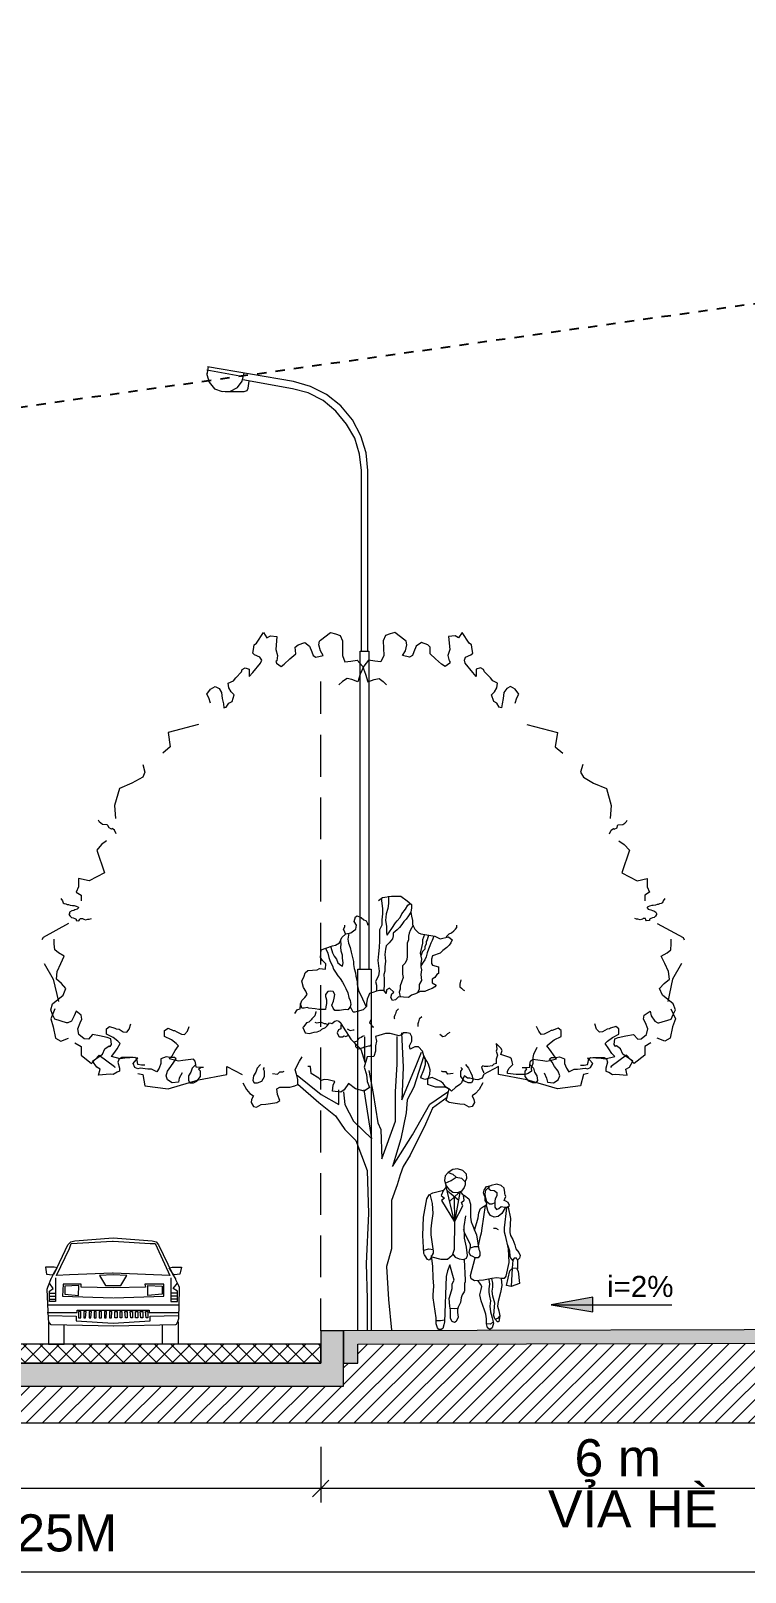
# Model space of a CAD drawing. Header units: millimetres. Extents: x 583747 to 596416, y 2304962 to 2309584.
# Drawn here: x 595642.35 to 595650.04, y 2307044.33 to 2307060.95 of the extents above; entities that cross this region are included whole.
import ezdxf
from ezdxf.xclip import XClip

# ---------------------------------------------------------------- set-up
doc = ezdxf.new("R2010")
doc.units = ezdxf.units.MM
doc.linetypes.add('DASHDOT', pattern=[1, 0.5, -0.25, 0, -0.25])
doc.layers.add('A-PLOT LINE', color=6, linetype='DASHDOT')
doc.layers.add('PDF_Text', color=7, linetype='Continuous')
doc.layers.add('CPG_LU_VILLAS', color=7, linetype='Continuous', lineweight=5, true_color=0xff9d61)
doc.layers.add('KT-DV2', color=7, linetype='Continuous', lineweight=15)
doc.layers.add('xref.Luoi tang 1$0$KT-Kich thuoc', color=159, linetype='Continuous', lineweight=18)
doc.layers.add('PDF_Geometry', color=7, linetype='Continuous', true_color=0xeeefee)
doc.layers.add('PDF_Solid Fills', color=7, linetype='Continuous', true_color=0xffffff)
doc.styles.add('PDF Arial', font='arial.ttf')

# ---------------------------------------------------------------- blocks, each defined once
blk = doc.blocks.new('fffffff')
at = {"layer": 'PDF_Geometry', "color": 7, "lineweight": 9}
for points in [[(587232.03, 2313300.103), (587232.049, 2313300.141), (587232.043, 2313300.186), (587232.005, 2313300.224), (587231.948, 2313300.243), (587231.897, 2313300.236), (587231.846, 2313300.205), (587231.814, 2313300.167), (587231.808, 2313300.116), (587231.821, 2313300.071), (587231.821, 2313300.04), (587231.795, 2313300.014)], [(587231.846, 2313300.205), (587231.897, 2313300.186), (587231.935, 2313300.154)], [(587231.846, 2313300.205), (587231.846, 2313300.205)], [(587231.814, 2313300.09), (587231.878, 2313300.116), (587231.935, 2313300.154), (587231.992, 2313300.141), (587232.03, 2313300.103), (587232.03, 2313300.071), (587232.018, 2313300.04), (587231.992, 2313300.002), (587231.948, 2313299.983), (587231.897, 2313299.989), (587231.865, 2313300.014), (587231.821, 2313300.071)], [(587231.973, 2313299.989), (587231.916, 2313299.671), (587231.827, 2313300.052)], [(587232.132, 2313299.583), (587232.157, 2313299.665), (587232.17, 2313299.716), (587232.176, 2313299.767), (587232.195, 2313299.817), (587232.24, 2313299.843), (587232.253, 2313299.849), (587232.265, 2313299.862), (587232.259, 2313299.881), (587232.246, 2313299.9), (587232.246, 2313299.925), (587232.246, 2313299.938), (587232.24, 2313299.951), (587232.227, 2313299.983), (587232.234, 2313300.014), (587232.259, 2313300.052), (587232.31, 2313300.065), (587232.284, 2313300.052), (587232.284, 2313300.027), (587232.303, 2313300.014), (587232.341, 2313300.008), (587232.373, 2313299.989), (587232.373, 2313299.951), (587232.354, 2313299.919), (587232.348, 2313299.894), (587232.348, 2313299.875), (587232.316, 2313299.862), (587232.291, 2313299.862), (587232.265, 2313299.887), (587232.253, 2313299.925), (587232.246, 2313299.97), (587232.253, 2313300.014), (587232.284, 2313300.046)], [(587232.348, 2313299.875), (587232.348, 2313299.83), (587232.367, 2313299.805), (587232.392, 2313299.817), (587232.418, 2313299.836), (587232.456, 2313299.83), (587232.481, 2313299.83), (587232.507, 2313299.849), (587232.494, 2313299.881), (587232.468, 2313299.894), (587232.449, 2313299.9), (587232.456, 2313299.919), (587232.468, 2313299.944), (587232.462, 2313299.963), (587232.456, 2313299.976), (587232.456, 2313299.989), (587232.449, 2313300.033), (587232.418, 2313300.065), (587232.373, 2313300.078), (587232.31, 2313300.065)], [(587231.649, 2313299.97), (587231.675, 2313299.868), (587231.681, 2313299.76), (587231.668, 2313299.659), (587231.662, 2313299.595), (587231.662, 2313299.532), (587231.687, 2313299.354), (587231.687, 2313299.335), (587231.675, 2313299.316), (587231.668, 2313299.297), (587231.662, 2313299.278), (587231.643, 2313299.259), (587231.624, 2313299.265), (587231.599, 2313299.303), (587231.592, 2313299.316), (587231.586, 2313299.329), (587231.573, 2313299.525), (587231.58, 2313299.722), (587231.618, 2313299.919), (587231.643, 2313299.963), (587231.681, 2313299.983), (587231.795, 2313300.014), (587231.77, 2313299.957), (587231.808, 2313299.925), (587231.776, 2313299.9), (587231.916, 2313299.671), (587231.91, 2313299.373), (587231.891, 2313299.309), (587231.84, 2313299.265), (587231.77, 2313299.265), (587231.675, 2313299.29)], [(587231.961, 2313299.9), (587231.84, 2313300.002)], [(587231.961, 2313299.983), (587231.865, 2313299.894)], [(587231.91, 2313299.938), (587231.916, 2313299.671), (587232.005, 2313299.843), (587231.992, 2313299.881), (587232.018, 2313299.906), (587232.011, 2313299.957)], [(587231.98, 2313299.995), (587231.999, 2313299.97), (587232.024, 2313299.957), (587232.068, 2313299.919), (587232.087, 2313299.862), (587232.087, 2313299.722), (587232.094, 2313299.671), (587232.113, 2313299.627), (587232.132, 2313299.583), (587232.151, 2313299.532), (587232.176, 2313299.373), (587232.183, 2313299.36), (587232.189, 2313299.341), (587232.189, 2313299.309), (587232.17, 2313299.284), (587232.138, 2313299.284)], [(587231.897, 2313299.322), (587231.922, 2313299.29), (587231.967, 2313299.271), (587232.011, 2313299.265), (587232.043, 2313299.278), (587232.056, 2313299.309), (587232.043, 2313299.398), (587232.024, 2313299.494), (587232.024, 2313299.5), (587232.018, 2313299.621), (587232.037, 2313299.735)], [(587232.475, 2313299.824), (587232.449, 2313299.608), (587232.449, 2313299.563), (587232.462, 2313299.525), (587232.494, 2313299.379), (587232.5, 2313299.233), (587232.468, 2313299.087), (587232.449, 2313299.062), (587232.424, 2313299.062), (587232.373, 2313299.068), (587232.316, 2313299.062), (587232.227, 2313299.043), (587232.132, 2313299.036), (587232.094, 2313299.056), (587232.087, 2313299.094), (587232.138, 2313299.284), (587232.113, 2313299.297), (587232.087, 2313299.309), (587232.075, 2313299.341), (587232.081, 2313299.373), (587232.087, 2313299.398), (587232.087, 2313299.424), (587232.024, 2313299.557), (587232.018, 2313299.576), (587232.011, 2313299.589)], [(587232.246, 2313299.849), (587232.208, 2313299.602), (587232.202, 2313299.551), (587232.189, 2313299.5), (587232.17, 2313299.411)], [(587232.462, 2313299.824), (587232.424, 2313299.76), (587232.386, 2313299.729), (587232.341, 2313299.722), (587232.303, 2313299.741), (587232.278, 2313299.779), (587232.259, 2313299.849)], [(587232.494, 2313299.83), (587232.519, 2313299.709), (587232.513, 2313299.583), (587232.513, 2313299.557), (587232.519, 2313299.525), (587232.545, 2313299.481), (587232.564, 2313299.424), (587232.576, 2313299.379), (587232.608, 2313299.341), (587232.621, 2313299.309), (587232.614, 2313299.278), (587232.595, 2313299.259), (587232.595, 2313299.163)], [(587232.335, 2313299.602), (587232.361, 2313299.602), (587232.386, 2313299.589)], [(587231.586, 2313299.367), (587231.637, 2313299.379), (587231.687, 2313299.373)], [(587232.024, 2313299.5), (587232.024, 2313299.5)], [(587232.087, 2313299.392), (587232.132, 2313299.405), (587232.17, 2313299.405)], [(587232.487, 2313299.424), (587232.507, 2313299.36), (587232.513, 2313299.297), (587232.526, 2313299.271), (587232.545, 2313299.252)], [(587232.018, 2313299.265), (587232.03, 2313299.043), (587232.03, 2313299.024), (587232.024, 2313299.005), (587232.024, 2313298.979), (587232.024, 2313298.954), (587232.024, 2313298.929), (587232.018, 2313298.916), (587231.999, 2313298.884), (587231.986, 2313298.852), (587231.98, 2313298.802), (587231.954, 2313298.751), (587231.948, 2313298.725), (587231.948, 2313298.694), (587231.954, 2313298.643), (587231.935, 2313298.598), (587231.916, 2313298.586), (587231.891, 2313298.598), (587231.872, 2313298.63), (587231.872, 2313298.668), (587231.872, 2313298.719), (587231.865, 2313298.763), (587231.859, 2313298.846), (587231.884, 2313298.929), (587231.891, 2313298.954), (587231.891, 2313298.973), (587231.891, 2313298.998), (587231.897, 2313299.017), (587231.91, 2313299.043), (587231.903, 2313299.068), (587231.865, 2313299.208), (587231.84, 2313299.144), (587231.827, 2313299.081), (587231.808, 2313298.592), (587231.802, 2313298.56), (587231.789, 2313298.522), (587231.77, 2313298.509), (587231.745, 2313298.509), (587231.732, 2313298.529), (587231.719, 2313298.573), (587231.719, 2313298.611), (587231.719, 2313298.624), (587231.719, 2313298.636), (587231.687, 2313298.852), (587231.687, 2313298.865), (587231.687, 2313298.884), (587231.694, 2313298.979), (587231.687, 2313299.068), (587231.681, 2313299.189), (587231.668, 2313299.309)], [(587232.595, 2313299.259), (587232.583, 2313299.278), (587232.557, 2313299.278), (587232.545, 2313299.259), (587232.538, 2313299.17), (587232.526, 2313298.973), (587232.475, 2313298.986), (587232.513, 2313299.144), (587232.545, 2313299.176), (587232.583, 2313299.17), (587232.602, 2313299.138), (587232.614, 2313299.005), (587232.526, 2313298.973)], [(587232.284, 2313299.049), (587232.291, 2313298.998), (587232.284, 2313298.948), (587232.284, 2313298.909), (587232.291, 2313298.871), (587232.303, 2313298.821), (587232.297, 2313298.763), (587232.303, 2313298.7), (587232.322, 2313298.636), (587232.335, 2313298.579), (587232.322, 2313298.529), (587232.297, 2313298.509), (587232.272, 2313298.529), (587232.259, 2313298.573), (587232.259, 2313298.624), (587232.253, 2313298.675), (587232.24, 2313298.719), (587232.202, 2313298.821), (587232.189, 2313298.884), (587232.202, 2313298.941), (587232.208, 2313298.973), (587232.195, 2313298.998), (587232.17, 2313299.036)], [(587232.418, 2313299.062), (587232.424, 2313298.986), (587232.411, 2313298.909), (587232.386, 2313298.814), (587232.38, 2313298.763), (587232.392, 2313298.713), (587232.405, 2313298.656), (587232.392, 2313298.598), (587232.386, 2313298.592), (587232.38, 2313298.592), (587232.348, 2313298.624), (587232.335, 2313298.668), (587232.341, 2313298.694), (587232.341, 2313298.713), (587232.348, 2313298.795), (587232.329, 2313298.871), (587232.322, 2313298.922), (587232.329, 2313298.967), (587232.329, 2313299.011), (587232.316, 2313299.062)], [(587231.948, 2313298.738), (587231.91, 2313298.732), (587231.865, 2313298.738)], [(587231.808, 2313298.611), (587231.764, 2313298.605), (587231.719, 2313298.605)], [(587232.335, 2313298.598), (587232.303, 2313298.567), (587232.259, 2313298.573)], [(587232.405, 2313298.656), (587232.38, 2313298.63), (587232.348, 2313298.617)]]:
    blk.add_lwpolyline(points, dxfattribs=at)
blk = doc.blocks.new('1111111111111')
at = {"layer": 'PDF_Geometry', "color": 7, "lineweight": 9}
for points in [[(587221.034, 2313305.265), (587221.014, 2313305.322), (587220.995, 2313305.36), (587221.034, 2313305.417), (587221.084, 2313305.443), (587221.122, 2313305.424), (587221.154, 2313305.379), (587221.161, 2313305.316), (587221.173, 2313305.259), (587221.18, 2313305.214), (587221.205, 2313305.221), (587221.23, 2313305.265), (587221.262, 2313305.284), (587221.287, 2313305.354), (587221.256, 2313305.386), (587221.23, 2313305.43), (587221.224, 2313305.481), (587221.275, 2313305.506), (587221.3, 2313305.538), (587221.364, 2313305.602), (587221.376, 2313305.627), (587221.408, 2313305.646), (587221.453, 2313305.633), (587221.453, 2313305.583), (587221.453, 2313305.551), (587221.491, 2313305.595), (587221.573, 2313305.697), (587221.58, 2313305.729), (587221.567, 2313305.76), (587221.51, 2313305.786), (587221.491, 2313305.805), (587221.497, 2313305.843), (587221.503, 2313305.894), (587221.529, 2313305.913), (587221.605, 2313306.027), (587221.643, 2313305.97), (587221.681, 2313305.989), (587221.751, 2313305.983), (587221.738, 2313305.843), (587221.757, 2313305.779), (587221.745, 2313305.722), (587221.738, 2313305.716), (587221.738, 2313305.697), (587221.789, 2313305.659), (587221.827, 2313305.684), (587221.891, 2313305.741), (587221.948, 2313305.798), (587221.948, 2313305.868), (587221.973, 2313305.894), (587222.043, 2313305.919), (587222.1, 2313305.881), (587222.126, 2313305.817), (587222.138, 2313305.779), (587222.17, 2313305.76), (587222.246, 2313305.779), (587222.214, 2313305.83), (587222.202, 2313305.894), (587222.208, 2313305.932), (587222.221, 2313305.944), (587222.329, 2313306.027), (587222.38, 2313306.014), (587222.43, 2313305.995), (587222.456, 2313305.938), (587222.449, 2313305.779), (587222.481, 2313305.709), (587222.545, 2313305.716), (587222.614, 2313305.729), (587222.665, 2313305.665), (587222.703, 2313305.576), (587222.729, 2313305.494), (587222.792, 2313305.519), (587222.843, 2313305.532), (587222.894, 2313305.5), (587222.932, 2313305.462)], [(587224.316, 2313305.265), (587224.335, 2313305.322), (587224.354, 2313305.36), (587224.316, 2313305.417), (587224.265, 2313305.443), (587224.221, 2313305.424), (587224.195, 2313305.379), (587224.189, 2313305.316), (587224.176, 2313305.259), (587224.17, 2313305.214), (587224.145, 2313305.221), (587224.119, 2313305.265), (587224.081, 2313305.284), (587224.062, 2313305.354), (587224.094, 2313305.386), (587224.119, 2313305.43), (587224.126, 2313305.481), (587224.068, 2313305.506), (587224.043, 2313305.538), (587223.98, 2313305.602), (587223.973, 2313305.627), (587223.941, 2313305.646), (587223.897, 2313305.633), (587223.897, 2313305.583), (587223.897, 2313305.551), (587223.859, 2313305.595), (587223.776, 2313305.697), (587223.764, 2313305.729), (587223.783, 2313305.76), (587223.84, 2313305.786), (587223.859, 2313305.805), (587223.853, 2313305.843), (587223.846, 2313305.894), (587223.821, 2313305.913), (587223.745, 2313306.027), (587223.707, 2313305.97), (587223.668, 2313305.989), (587223.599, 2313305.983), (587223.611, 2313305.843), (587223.592, 2313305.779), (587223.599, 2313305.722), (587223.611, 2313305.716), (587223.605, 2313305.697), (587223.554, 2313305.659), (587223.522, 2313305.684), (587223.459, 2313305.741), (587223.395, 2313305.798), (587223.402, 2313305.868), (587223.37, 2313305.894), (587223.3, 2313305.919), (587223.249, 2313305.881), (587223.224, 2313305.817), (587223.211, 2313305.779), (587223.18, 2313305.76), (587223.103, 2313305.779), (587223.129, 2313305.83), (587223.148, 2313305.894), (587223.141, 2313305.932), (587223.129, 2313305.944), (587223.021, 2313306.027), (587222.97, 2313306.014), (587222.919, 2313305.995), (587222.894, 2313305.938), (587222.894, 2313305.779), (587222.868, 2313305.709), (587222.805, 2313305.716), (587222.735, 2313305.729), (587222.678, 2313305.665), (587222.646, 2313305.576), (587222.621, 2313305.494), (587222.551, 2313305.519), (587222.5, 2313305.532), (587222.456, 2313305.5), (587222.418, 2313305.462)], [(587220.907, 2313305.036), (587220.576, 2313304.948), (587220.602, 2313304.795), (587220.519, 2313304.725)], [(587224.443, 2313305.036), (587224.773, 2313304.948), (587224.748, 2313304.795), (587224.83, 2313304.725)], [(587220.303, 2313304.605), (587220.329, 2313304.522), (587220.297, 2313304.465), (587220.189, 2313304.402), (587220.049, 2313304.344), (587219.999, 2313304.16), (587220.011, 2313304.021)], [(587225.046, 2313304.605), (587225.021, 2313304.522), (587225.046, 2313304.465), (587225.161, 2313304.402), (587225.294, 2313304.344), (587225.351, 2313304.16), (587225.338, 2313304.021)], [(587220.018, 2313303.856), (587219.999, 2313303.894), (587219.973, 2313303.913), (587219.967, 2313303.906), (587219.935, 2313303.919), (587219.929, 2313303.944), (587219.922, 2313303.951), (587219.872, 2313303.957), (587219.853, 2313303.97), (587219.84, 2313303.983), (587219.834, 2313303.989), (587219.827, 2313304.002)], [(587225.332, 2313303.856), (587225.351, 2313303.894), (587225.376, 2313303.913), (587225.383, 2313303.906), (587225.408, 2313303.919), (587225.421, 2313303.944), (587225.427, 2313303.951), (587225.478, 2313303.957), (587225.497, 2313303.97), (587225.51, 2313303.983), (587225.516, 2313303.989), (587225.522, 2313304.002)], [(587219.916, 2313303.779), (587219.859, 2313303.741), (587219.802, 2313303.678), (587219.884, 2313303.436), (587219.719, 2313303.348), (587219.611, 2313303.373), (587219.611, 2313303.284), (587219.586, 2313303.227), (587219.637, 2313303.195), (587219.637, 2313303.132)], [(587225.434, 2313303.779), (587225.491, 2313303.741), (587225.541, 2313303.678), (587225.459, 2313303.436), (587225.624, 2313303.348), (587225.738, 2313303.373), (587225.738, 2313303.284), (587225.764, 2313303.227), (587225.707, 2313303.195), (587225.707, 2313303.132)], [(587219.421, 2313303.157), (587219.44, 2313303.132), (587219.446, 2313303.113), (587219.459, 2313303.106), (587219.478, 2313303.1), (587219.491, 2313303.094), (587219.503, 2313303.094), (587219.522, 2313303.087), (587219.548, 2313303.081), (587219.561, 2313303.081), (587219.586, 2313303.075), (587219.605, 2313303.068), (587219.611, 2313303.062), (587219.611, 2313303.056), (587219.599, 2313303.043), (587219.573, 2313303.036), (587219.554, 2313303.03), (587219.541, 2313303.024), (587219.516, 2313303.011), (587219.51, 2313302.998), (587219.51, 2313302.986), (587219.522, 2313302.967), (587219.535, 2313302.954), (587219.554, 2313302.948), (587219.573, 2313302.941), (587219.586, 2313302.935), (587219.586, 2313302.922), (587219.618, 2313302.916), (587219.624, 2313302.929), (587219.63, 2313302.941), (587219.656, 2313302.941), (587219.662, 2313302.935), (587219.687, 2313302.929), (587219.713, 2313302.935), (587219.726, 2313302.935), (587219.745, 2313302.941)], [(587222.507, 2313303.138), (587222.462, 2313303.17), (587222.367, 2313303.183), (587222.265, 2313303.183), (587222.195, 2313303.132), (587222.151, 2313303.094), (587222.151, 2313303.056), (587222.157, 2313303.011), (587222.151, 2313302.967), (587222.138, 2313302.922), (587222.138, 2313302.878), (587222.113, 2313302.827), (587222.075, 2313302.789), (587222.049, 2313302.776), (587221.897, 2313302.751), (587221.84, 2313302.725), (587221.751, 2313302.744), (587221.713, 2313302.713), (587221.726, 2313302.681), (587221.745, 2313302.656), (587221.77, 2313302.63), (587221.814, 2313302.598), (587221.84, 2313302.567), (587221.922, 2313302.541), (587221.935, 2313302.503), (587221.935, 2313302.459), (587221.922, 2313302.44), (587221.859, 2313302.421), (587221.859, 2313302.389), (587221.859, 2313302.351), (587221.878, 2313302.338), (587221.897, 2313302.306), (587221.929, 2313302.287), (587221.929, 2313302.249), (587221.884, 2313302.224), (587221.897, 2313302.205), (587221.929, 2313302.186), (587221.967, 2313302.173), (587222.005, 2313302.154), (587222.056, 2313302.154), (587222.107, 2313302.129), (587222.151, 2313302.116), (587222.183, 2313302.09), (587222.291, 2313302.097), (587222.322, 2313302.065), (587222.354, 2313302.059), (587222.373, 2313302.09), (587222.361, 2313302.129), (587222.341, 2313302.148), (587222.386, 2313302.192), (587222.418, 2313302.173), (587222.424, 2313302.135), (587222.437, 2313302.154), (587222.456, 2313302.167), (587222.494, 2313302.167), (587222.538, 2313302.154), (587222.557, 2313302.148), (587222.602, 2313302.135), (587222.608, 2313302.116), (587222.627, 2313302.071), (587222.634, 2313302.027), (587222.634, 2313301.995), (587222.659, 2313301.97), (587222.672, 2313301.957), (587222.735, 2313301.938), (587222.761, 2313301.932), (587222.78, 2313301.932), (587222.799, 2313301.976), (587222.811, 2313301.989), (587222.837, 2313301.957), (587222.862, 2313301.963), (587222.926, 2313301.951), (587222.951, 2313301.951), (587222.976, 2313301.951), (587222.995, 2313301.976), (587223.008, 2313302.008), (587222.989, 2313302.052), (587222.983, 2313302.084), (587222.976, 2313302.122), (587222.995, 2313302.154), (587223.021, 2313302.16), (587223.053, 2313302.154), (587223.078, 2313302.122), (587223.078, 2313302.103), (587223.072, 2313302.09), (587223.065, 2313302.065), (587223.065, 2313302.059), (587223.065, 2313302.027), (587223.072, 2313301.989), (587223.078, 2313301.963), (587223.116, 2313301.963), (587223.148, 2313301.963), (587223.186, 2313301.97), (587223.256, 2313301.976), (587223.275, 2313301.983), (587223.307, 2313301.976), (587223.332, 2313301.976), (587223.345, 2313302.027)], [(587222.399, 2313303.183), (587222.399, 2313303.106), (587222.405, 2313303.049), (587222.424, 2313302.992), (587222.43, 2313302.922), (587222.418, 2313302.859), (587222.418, 2313302.789), (587222.411, 2313302.763), (587222.361, 2313302.833), (587222.322, 2313302.897), (587222.303, 2313302.916), (587222.272, 2313302.954), (587222.253, 2313302.992), (587222.214, 2313303.043), (587222.189, 2313303.087), (587222.164, 2313303.106)], [(587222.475, 2313303.163), (587222.462, 2313303.049), (587222.462, 2313302.992), (587222.468, 2313302.929), (587222.468, 2313302.871), (587222.494, 2313302.821), (587222.494, 2313302.77), (587222.494, 2313302.7), (587222.5, 2313302.63), (587222.507, 2313302.56), (587222.513, 2313302.49), (587222.507, 2313302.433), (587222.5, 2313302.376), (587222.507, 2313302.325), (587222.538, 2313302.262), (587222.526, 2313302.224), (587222.526, 2313302.186), (587222.526, 2313302.16)], [(587225.929, 2313303.157), (587225.91, 2313303.132), (587225.903, 2313303.113), (587225.891, 2313303.106), (587225.872, 2313303.1), (587225.859, 2313303.094), (587225.846, 2313303.094), (587225.827, 2313303.087), (587225.802, 2313303.081), (587225.783, 2313303.081), (587225.764, 2313303.075), (587225.745, 2313303.068), (587225.738, 2313303.062), (587225.738, 2313303.056), (587225.751, 2313303.043), (587225.776, 2313303.036), (587225.789, 2313303.03), (587225.808, 2313303.024), (587225.834, 2313303.011), (587225.834, 2313302.998), (587225.84, 2313302.986), (587225.827, 2313302.967), (587225.814, 2313302.954), (587225.795, 2313302.948), (587225.776, 2313302.941), (587225.764, 2313302.935), (587225.764, 2313302.922), (587225.732, 2313302.916), (587225.726, 2313302.929), (587225.719, 2313302.941), (587225.694, 2313302.941), (587225.681, 2313302.935), (587225.662, 2313302.929), (587225.637, 2313302.935), (587225.624, 2313302.935), (587225.599, 2313302.941)], [(587219.503, 2313302.89), (587219.224, 2313302.738), (587219.211, 2313302.713)], [(587221.776, 2313302.744), (587221.745, 2313302.776), (587221.719, 2313302.789), (587221.694, 2313302.808), (587221.675, 2313302.827), (587221.662, 2313302.846), (587221.662, 2313302.859), (587221.662, 2313302.871)], [(587222.132, 2313302.871), (587222.164, 2313302.814), (587222.176, 2313302.783), (587222.183, 2313302.751), (587222.183, 2313302.713), (587222.195, 2313302.675), (587222.195, 2313302.636), (587222.195, 2313302.605), (587222.195, 2313302.567), (587222.195, 2313302.535), (587222.202, 2313302.497), (587222.221, 2313302.459), (587222.246, 2313302.433), (587222.246, 2313302.395), (587222.246, 2313302.344), (587222.24, 2313302.306), (587222.259, 2313302.256), (587222.272, 2313302.217), (587222.272, 2313302.179), (587222.284, 2313302.148), (587222.272, 2313302.097)], [(587222.157, 2313303.011), (587222.183, 2313302.973), (587222.208, 2313302.935), (587222.234, 2313302.909), (587222.253, 2313302.878), (587222.278, 2313302.846), (587222.303, 2313302.821), (587222.348, 2313302.783), (587222.348, 2313302.757), (587222.354, 2313302.725), (587222.392, 2313302.681), (587222.424, 2313302.649), (587222.43, 2313302.611), (587222.437, 2313302.554), (587222.43, 2313302.484), (587222.437, 2313302.421), (587222.437, 2313302.376), (587222.449, 2313302.338), (587222.443, 2313302.287), (587222.443, 2313302.243), (587222.449, 2313302.16)], [(587223.408, 2313301.919), (587223.383, 2313301.957), (587223.376, 2313301.963), (587223.351, 2313301.97), (587223.345, 2313302.014), (587223.332, 2313302.059), (587223.3, 2313302.09), (587223.275, 2313302.122), (587223.287, 2313302.16), (587223.313, 2313302.198), (587223.332, 2313302.268), (587223.307, 2313302.319), (587223.294, 2313302.357), (587223.268, 2313302.383), (587223.167, 2313302.389), (587223.141, 2313302.402), (587223.078, 2313302.395), (587223.072, 2313302.452), (587223.11, 2313302.49), (587223.129, 2313302.522), (587223.122, 2313302.605), (587223.072, 2313302.624), (587223.002, 2313302.649), (587222.97, 2313302.656), (587222.926, 2313302.681), (587222.9, 2313302.738), (587222.856, 2313302.776), (587222.805, 2313302.789), (587222.773, 2313302.808), (587222.748, 2313302.827), (587222.741, 2313302.871), (587222.767, 2313302.909), (587222.754, 2313302.96), (587222.735, 2313302.973), (587222.729, 2313302.967), (587222.691, 2313302.954), (587222.665, 2313302.929), (587222.646, 2313302.922), (587222.64, 2313302.916), (587222.627, 2313302.897), (587222.621, 2313302.871)], [(587222.856, 2313302.77), (587222.868, 2313302.795), (587222.881, 2313302.827), (587222.868, 2313302.852), (587222.868, 2313302.871)], [(587225.846, 2313302.89), (587226.119, 2313302.738), (587226.132, 2313302.713)], [(587220.722, 2313301.278), (587220.697, 2313301.221), (587220.684, 2313301.176), (587220.621, 2313301.17), (587220.57, 2313301.202), (587220.551, 2313301.246), (587220.57, 2313301.297), (587220.608, 2313301.348), (587220.634, 2313301.392), (587220.665, 2313301.43), (587220.64, 2313301.443), (587220.595, 2313301.443), (587220.557, 2313301.449), (587220.5, 2313301.43), (587220.5, 2313301.379), (587220.481, 2313301.329), (587220.456, 2313301.29), (587220.399, 2313301.316), (587220.361, 2313301.316), (587220.278, 2313301.329), (587220.253, 2313301.322), (587220.221, 2313301.335), (587220.195, 2313301.379), (587220.234, 2313301.417), (587220.253, 2313301.436), (587220.195, 2313301.443), (587220.075, 2313301.443), (587220.049, 2313301.43), (587220.037, 2313301.392), (587220.056, 2313301.329), (587220.056, 2313301.297), (587220.024, 2313301.284), (587219.986, 2313301.259), (587219.954, 2313301.265), (587219.827, 2313301.252), (587219.84, 2313301.316), (587219.802, 2313301.341), (587219.764, 2313301.405), (587219.872, 2313301.481), (587219.897, 2313301.538), (587219.941, 2313301.57), (587219.954, 2313301.563), (587219.967, 2313301.583), (587219.961, 2313301.646), (587219.922, 2313301.659), (587219.84, 2313301.678), (587219.757, 2313301.69), (587219.713, 2313301.64), (587219.675, 2313301.646), (587219.618, 2313301.69), (587219.605, 2313301.754), (587219.63, 2313301.817), (587219.649, 2313301.856), (587219.643, 2313301.9), (587219.58, 2313301.944), (587219.567, 2313301.894), (587219.529, 2313301.836), (587219.497, 2313301.817), (587219.484, 2313301.817), (587219.351, 2313301.856), (587219.332, 2313301.906), (587219.307, 2313301.957), (587219.332, 2313302.021), (587219.446, 2313302.116), (587219.478, 2313302.186), (587219.427, 2313302.243), (587219.37, 2313302.287), (587219.383, 2313302.37), (587219.421, 2313302.459), (587219.459, 2313302.535), (587219.395, 2313302.573), (587219.357, 2313302.605), (587219.351, 2313302.668), (587219.351, 2313302.719)], [(587221.91, 2313302.751), (587221.929, 2313302.706), (587221.941, 2313302.675), (587221.954, 2313302.649), (587221.967, 2313302.611), (587221.98, 2313302.573), (587221.992, 2313302.529), (587222.005, 2313302.497), (587222.024, 2313302.471), (587222.049, 2313302.433)], [(587221.967, 2313302.763), (587221.98, 2313302.713), (587221.992, 2313302.694), (587221.992, 2313302.668), (587222.005, 2313302.636), (587222.005, 2313302.611), (587222.03, 2313302.586), (587222.049, 2313302.541)], [(587222.011, 2313302.77), (587222.03, 2313302.713), (587222.03, 2313302.675), (587222.043, 2313302.63), (587222.056, 2313302.567), (587222.043, 2313302.503), (587222.049, 2313302.459), (587222.049, 2313302.421), (587222.043, 2313302.389), (587222.049, 2313302.338), (587222.043, 2313302.275), (587222.068, 2313302.23), (587222.068, 2313302.179), (587222.087, 2313302.141)], [(587222.824, 2313302.783), (587222.837, 2313302.719), (587222.83, 2313302.675), (587222.811, 2313302.63), (587222.799, 2313302.579), (587222.786, 2313302.522), (587222.773, 2313302.478), (587222.773, 2313302.446), (587222.767, 2313302.402), (587222.754, 2313302.357), (587222.748, 2313302.319), (587222.735, 2313302.268), (587222.735, 2313302.23), (587222.729, 2313302.198), (587222.716, 2313302.154), (587222.697, 2313302.116), (587222.678, 2313302.078), (587222.64, 2313301.989)], [(587223.021, 2313302.643), (587223.008, 2313302.598), (587223.002, 2313302.573), (587222.983, 2313302.535), (587222.957, 2313302.503), (587222.945, 2313302.465), (587222.913, 2313302.44), (587222.894, 2313302.427), (587222.887, 2313302.465), (587222.894, 2313302.516), (587222.894, 2313302.548), (587222.907, 2313302.592), (587222.913, 2313302.636), (587222.907, 2313302.662), (587222.913, 2313302.706)], [(587224.621, 2313301.278), (587224.653, 2313301.221), (587224.659, 2313301.176), (587224.729, 2313301.17), (587224.78, 2313301.202), (587224.792, 2313301.246), (587224.78, 2313301.297), (587224.741, 2313301.348), (587224.71, 2313301.392), (587224.684, 2313301.43), (587224.703, 2313301.443), (587224.748, 2313301.443), (587224.792, 2313301.449), (587224.849, 2313301.43), (587224.849, 2313301.379), (587224.868, 2313301.329), (587224.894, 2313301.29), (587224.951, 2313301.316), (587224.989, 2313301.316), (587225.072, 2313301.329), (587225.097, 2313301.322), (587225.129, 2313301.335), (587225.148, 2313301.379), (587225.116, 2313301.417), (587225.097, 2313301.436), (587225.148, 2313301.443), (587225.275, 2313301.443), (587225.3, 2313301.43), (587225.313, 2313301.392), (587225.294, 2313301.329), (587225.294, 2313301.297), (587225.319, 2313301.284), (587225.364, 2313301.259), (587225.395, 2313301.265), (587225.522, 2313301.252), (587225.503, 2313301.316), (587225.541, 2313301.341), (587225.586, 2313301.405), (587225.478, 2313301.481), (587225.453, 2313301.538), (587225.408, 2313301.57), (587225.395, 2313301.563), (587225.383, 2313301.583), (587225.389, 2313301.646), (587225.427, 2313301.659), (587225.51, 2313301.678), (587225.586, 2313301.69), (587225.63, 2313301.64), (587225.675, 2313301.646), (587225.732, 2313301.69), (587225.745, 2313301.754), (587225.719, 2313301.817), (587225.7, 2313301.856), (587225.707, 2313301.9), (587225.764, 2313301.944), (587225.783, 2313301.894), (587225.814, 2313301.836), (587225.853, 2313301.817), (587225.865, 2313301.817), (587225.992, 2313301.856), (587226.018, 2313301.906), (587226.037, 2313301.957), (587226.018, 2313302.021), (587225.903, 2313302.116), (587225.872, 2313302.186), (587225.922, 2313302.243), (587225.973, 2313302.287), (587225.967, 2313302.37), (587225.929, 2313302.459), (587225.891, 2313302.535), (587225.954, 2313302.573), (587225.992, 2313302.605), (587225.999, 2313302.668), (587225.999, 2313302.719)], [(587223.078, 2313302.624), (587223.053, 2313302.567), (587223.04, 2313302.522), (587223.027, 2313302.478), (587223.002, 2313302.433), (587222.989, 2313302.395), (587222.97, 2313302.363), (587222.945, 2313302.325), (587222.919, 2313302.294), (587222.894, 2313302.256), (587222.875, 2313302.224), (587222.856, 2313302.186), (587222.837, 2313302.141), (587222.824, 2313302.09), (587222.811, 2313302.059), (587222.805, 2313302.014), (587222.811, 2313301.989)], [(587219.243, 2313302.459), (587219.338, 2313302.287), (587219.389, 2313302.046)], [(587226.107, 2313302.459), (587226.011, 2313302.287), (587225.954, 2313302.046)], [(587221.618, 2313302.281), (587221.63, 2313302.236), (587221.63, 2313302.205), (587221.611, 2313302.192), (587221.592, 2313302.173), (587221.58, 2313302.167)], [(587219.357, 2313301.97), (587219.307, 2313301.862), (587219.338, 2313301.773), (587219.364, 2313301.652), (587219.421, 2313301.621), (587219.503, 2313301.652)], [(587222.037, 2313301.881), (587222.062, 2313301.862), (587222.068, 2313301.856), (587222.075, 2313301.83), (587222.081, 2313301.805), (587222.081, 2313301.779)], [(587222.291, 2313301.97), (587222.316, 2313301.944), (587222.322, 2313301.913), (587222.329, 2313301.9), (587222.335, 2313301.881), (587222.335, 2313301.868), (587222.329, 2313301.862)], [(587223.18, 2313301.938), (587223.18, 2313301.932), (587223.192, 2313301.894), (587223.224, 2313301.862), (587223.23, 2313301.849), (587223.256, 2313301.824), (587223.281, 2313301.817), (587223.3, 2313301.792), (587223.313, 2313301.773), (587223.319, 2313301.767), (587223.307, 2313301.735), (587223.294, 2313301.709), (587223.249, 2313301.703), (587223.199, 2313301.716), (587223.167, 2313301.722), (587223.129, 2313301.735), (587223.116, 2313301.748), (587223.078, 2313301.767), (587223.059, 2313301.786), (587223.034, 2313301.817), (587223.008, 2313301.811), (587222.976, 2313301.836), (587222.951, 2313301.843), (587222.932, 2313301.836), (587222.913, 2313301.817), (587222.907, 2313301.811), (587222.913, 2313301.786), (587222.913, 2313301.779), (587222.913, 2313301.754), (587222.938, 2313301.741), (587222.951, 2313301.709), (587222.932, 2313301.671), (587222.926, 2313301.665), (587222.919, 2313301.665), (587222.894, 2313301.665), (587222.875, 2313301.678), (587222.856, 2313301.671), (587222.843, 2313301.678), (587222.83, 2313301.684)], [(587225.992, 2313301.97), (587226.037, 2313301.862), (587226.011, 2313301.773), (587225.986, 2313301.652), (587225.929, 2313301.621), (587225.846, 2313301.652)], [(587220.329, 2313301.36), (587220.291, 2313301.36), (587220.253, 2313301.367), (587220.246, 2313301.392), (587220.24, 2313301.43), (587220.221, 2313301.443), (587220.107, 2313301.436), (587220.062, 2313301.43), (587219.961, 2313301.456), (587219.992, 2313301.487), (587220.024, 2313301.538), (587220.062, 2313301.595), (587220.037, 2313301.621), (587219.986, 2313301.659), (587219.916, 2313301.697), (587219.916, 2313301.754), (587219.948, 2313301.779), (587220.005, 2313301.76), (587220.018, 2313301.754), (587220.043, 2313301.748), (587220.094, 2313301.722), (587220.126, 2313301.716), (587220.157, 2313301.748), (587220.176, 2313301.805)], [(587220.875, 2313301.367), (587220.868, 2313301.405), (587220.843, 2313301.424), (587220.735, 2313301.411), (587220.691, 2313301.405), (587220.589, 2313301.43), (587220.614, 2313301.462), (587220.653, 2313301.519), (587220.691, 2313301.57), (587220.665, 2313301.595), (587220.614, 2313301.633), (587220.538, 2313301.671), (587220.538, 2313301.735), (587220.57, 2313301.76), (587220.634, 2313301.735), (587220.646, 2313301.735), (587220.672, 2313301.722), (587220.722, 2313301.697), (587220.754, 2313301.69), (587220.78, 2313301.729), (587220.805, 2313301.779)], [(587221.37, 2313301.265), (587221.383, 2313301.24), (587221.389, 2313301.221), (587221.434, 2313301.202), (587221.465, 2313301.208), (587221.522, 2313301.221), (587221.548, 2313301.221), (587221.561, 2313301.233), (587221.58, 2313301.246), (587221.592, 2313301.221), (587221.611, 2313301.17), (587221.63, 2313301.151), (587221.675, 2313301.119), (587221.719, 2313301.081), (587221.732, 2313301.094), (587221.776, 2313301.119), (587221.808, 2313301.163), (587221.834, 2313301.183), (587221.929, 2313301.227), (587222.005, 2313301.208), (587222.043, 2313301.221), (587222.049, 2313301.233), (587222.018, 2313301.309), (587221.999, 2313301.367), (587221.999, 2313301.43), (587222.018, 2313301.462), (587222.03, 2313301.513), (587222.075, 2313301.557), (587222.113, 2313301.557), (587222.164, 2313301.532), (587222.17, 2313301.57), (587222.145, 2313301.621), (587222.145, 2313301.665), (587222.164, 2313301.703), (587222.202, 2313301.709), (587222.24, 2313301.709), (587222.253, 2313301.69), (587222.284, 2313301.678), (587222.38, 2313301.703), (587222.43, 2313301.703), (587222.538, 2313301.671), (587222.526, 2313301.621), (587222.538, 2313301.57), (587222.538, 2313301.513), (587222.557, 2313301.456), (587222.627, 2313301.449), (587222.659, 2313301.341), (587222.634, 2313301.259), (587222.627, 2313301.183), (587222.602, 2313301.119), (587222.659, 2313301.081), (587222.754, 2313301.106), (587222.83, 2313301.163), (587222.875, 2313301.094), (587222.913, 2313301.068), (587223.002, 2313301.081), (587222.995, 2313301.144), (587222.976, 2313301.183), (587223.046, 2313301.202), (587223.091, 2313301.208), (587223.122, 2313301.195), (587223.148, 2313301.221), (587223.23, 2313301.271), (587223.237, 2313301.348), (587223.268, 2313301.348)], [(587221.846, 2313301.697), (587221.814, 2313301.671), (587221.783, 2313301.678), (587221.757, 2313301.703), (587221.732, 2313301.716)], [(587222.259, 2313301.709), (587222.24, 2313301.341), (587222.253, 2313300.986), (587222.107, 2313301.341), (587222.043, 2313301.5)], [(587222.589, 2313301.849), (587222.602, 2313301.817), (587222.583, 2313301.798), (587222.57, 2313301.773), (587222.557, 2313301.773)], [(587222.913, 2313301.811), (587222.805, 2313301.64), (587222.697, 2313301.532), (587222.653, 2313301.392), (587222.653, 2313301.602), (587222.653, 2313301.665)], [(587222.843, 2313301.754), (587222.811, 2313301.735), (587222.78, 2313301.741), (587222.767, 2313301.741)], [(587222.976, 2313301.836), (587222.976, 2313301.836)], [(587223.192, 2313301.824), (587223.173, 2313301.817), (587223.129, 2313301.824), (587223.122, 2313301.824), (587223.091, 2313301.811), (587223.078, 2313301.811), (587223.053, 2313301.798)], [(587224.392, 2313301.335), (587224.43, 2313301.335), (587224.468, 2313301.341), (587224.475, 2313301.367), (587224.481, 2313301.405), (587224.5, 2313301.424), (587224.614, 2313301.411), (587224.659, 2313301.405), (587224.761, 2313301.43), (587224.729, 2313301.462), (587224.697, 2313301.519), (587224.659, 2313301.57), (587224.684, 2313301.595), (587224.735, 2313301.633), (587224.811, 2313301.671), (587224.811, 2313301.735), (587224.773, 2313301.76), (587224.716, 2313301.735), (587224.703, 2313301.735), (587224.678, 2313301.722), (587224.627, 2313301.697), (587224.595, 2313301.69), (587224.564, 2313301.729), (587224.545, 2313301.779)], [(587225.021, 2313301.36), (587225.059, 2313301.36), (587225.097, 2313301.367), (587225.103, 2313301.392), (587225.11, 2313301.43), (587225.129, 2313301.443), (587225.237, 2313301.436), (587225.287, 2313301.43), (587225.383, 2313301.456), (587225.357, 2313301.487), (587225.319, 2313301.538), (587225.287, 2313301.595), (587225.313, 2313301.621), (587225.364, 2313301.659), (587225.434, 2313301.697), (587225.434, 2313301.754), (587225.402, 2313301.779), (587225.345, 2313301.76), (587225.332, 2313301.754), (587225.3, 2313301.748), (587225.256, 2313301.722), (587225.218, 2313301.716), (587225.192, 2313301.748), (587225.173, 2313301.805)], [(587219.573, 2313301.602), (587219.637, 2313301.563), (587219.637, 2313301.468), (587219.751, 2313301.379), (587219.834, 2313301.468), (587219.999, 2313301.348), (587220.005, 2313301.335)], [(587220.799, 2313301.551), (587220.818, 2313301.513), (587220.837, 2313301.481), (587220.843, 2313301.443), (587220.843, 2313301.424), (587220.843, 2313301.379), (587220.862, 2313301.329), (587220.856, 2313301.297), (587220.894, 2313301.271), (587220.926, 2313301.259), (587220.97, 2313301.259), (587221.021, 2313301.259), (587221.116, 2313301.271), (587221.116, 2313301.297), (587221.097, 2313301.329), (587221.059, 2313301.367), (587221.065, 2313301.398), (587221.072, 2313301.43), (587221.091, 2313301.443), (587221.186, 2313301.475), (587221.173, 2313301.519), (587221.186, 2313301.544), (587221.237, 2313301.595), (587221.23, 2313301.532), (587221.237, 2313301.513), (587221.224, 2313301.468), (587221.237, 2313301.424), (587221.237, 2313301.379), (587221.262, 2313301.373), (587221.281, 2313301.354), (587221.326, 2313301.348), (587221.364, 2313301.348), (587221.383, 2313301.354), (587221.395, 2313301.341), (587221.389, 2313301.316), (587221.376, 2313301.284), (587221.376, 2313301.278)], [(587222.608, 2313301.303), (587222.564, 2313301.056), (587222.513, 2313300.738), (587222.481, 2313300.668), (587222.468, 2313300.351), (587222.322, 2313300.757), (587222.322, 2313301.075), (587222.303, 2313301.373), (587222.303, 2313301.671)], [(587222.659, 2313301.678), (587222.678, 2313301.671), (587222.691, 2313301.659), (587222.71, 2313301.652), (587222.722, 2313301.646), (587222.735, 2313301.621), (587222.767, 2313301.608), (587222.754, 2313301.583), (587222.754, 2313301.563), (587222.735, 2313301.544), (587222.716, 2313301.538), (587222.672, 2313301.551), (587222.659, 2313301.557), (587222.634, 2313301.563), (587222.608, 2313301.57), (587222.595, 2313301.57), (587222.589, 2313301.576), (587222.583, 2313301.583)], [(587225.776, 2313301.602), (587225.707, 2313301.563), (587225.707, 2313301.468), (587225.599, 2313301.379), (587225.516, 2313301.468), (587225.351, 2313301.348), (587225.345, 2313301.335)], [(587220.957, 2313301.335), (587220.919, 2313301.335), (587220.875, 2313301.341), (587220.875, 2313301.367), (587220.837, 2313301.329), (587220.824, 2313301.284), (587220.799, 2313301.246), (587220.792, 2313301.195), (587220.811, 2313301.17), (587220.843, 2313301.17), (587220.887, 2313301.189), (587220.926, 2313301.24), (587220.926, 2313301.297), (587220.907, 2313301.316), (587220.926, 2313301.335)], [(587221.383, 2313301.17), (587221.421, 2313301.1), (587221.459, 2313301.056), (587221.497, 2313301.03), (587221.478, 2313300.992), (587221.472, 2313300.96), (587221.497, 2313300.916), (587221.529, 2313300.909), (587221.58, 2313300.935), (587221.63, 2313300.941), (587221.681, 2313300.948), (587221.745, 2313300.96), (587221.776, 2313300.979), (587221.757, 2313301.043), (587221.745, 2313301.106), (587221.776, 2313301.125), (587221.84, 2313301.125), (587221.891, 2313301.125), (587221.935, 2313301.138), (587221.973, 2313301.151), (587221.973, 2313301.208), (587221.954, 2313301.265), (587221.948, 2313301.309), (587221.967, 2313301.373), (587221.986, 2313301.405), (587222.018, 2313301.449)], [(587221.567, 2313301.367), (587221.535, 2313301.329), (587221.516, 2313301.284), (587221.497, 2313301.246), (587221.491, 2313301.195), (587221.503, 2313301.17), (587221.541, 2313301.17), (587221.58, 2313301.189), (587221.618, 2313301.24), (587221.618, 2313301.297), (587221.599, 2313301.316), (587221.618, 2313301.335)], [(587222.018, 2313301.462), (587222.126, 2313301.125), (587222.195, 2313300.986), (587222.208, 2313300.846), (587222.265, 2313300.567), (587222.322, 2313300.376), (587222.354, 2313300.268), (587222.138, 2313300.611), (587221.954, 2313300.941), (587221.757, 2313301.075)], [(587223.967, 2313301.17), (587223.929, 2313301.1), (587223.891, 2313301.056), (587223.853, 2313301.03), (587223.872, 2313300.992), (587223.878, 2313300.96), (587223.853, 2313300.916), (587223.821, 2313300.909), (587223.77, 2313300.935), (587223.719, 2313300.941), (587223.668, 2313300.948), (587223.599, 2313300.96), (587223.567, 2313300.979), (587223.592, 2313301.043), (587223.599, 2313301.106), (587223.567, 2313301.125), (587223.51, 2313301.125), (587223.459, 2313301.125), (587223.408, 2313301.138), (587223.376, 2313301.151), (587223.376, 2313301.208), (587223.389, 2313301.265), (587223.402, 2313301.309), (587223.376, 2313301.373), (587223.357, 2313301.405), (587223.326, 2313301.449)], [(587223.776, 2313301.367), (587223.814, 2313301.329), (587223.827, 2313301.284), (587223.853, 2313301.246), (587223.859, 2313301.195), (587223.846, 2313301.17), (587223.808, 2313301.17), (587223.764, 2313301.189), (587223.732, 2313301.24), (587223.732, 2313301.297), (587223.745, 2313301.316), (587223.732, 2313301.335)], [(587224.475, 2313301.367), (587224.513, 2313301.329), (587224.526, 2313301.284), (587224.551, 2313301.246), (587224.551, 2313301.195), (587224.538, 2313301.17), (587224.5, 2313301.17), (587224.462, 2313301.189), (587224.424, 2313301.24), (587224.424, 2313301.297), (587224.443, 2313301.316), (587224.424, 2313301.335)], [(587220.246, 2313301.271), (587220.297, 2313301.259), (587220.329, 2313301.138), (587220.576, 2313301.106), (587220.907, 2313301.202), (587221.211, 2313301.259), (587221.211, 2313301.348), (587221.376, 2313301.259)], [(587221.7, 2313301.271), (587221.757, 2313301.265), (587221.776, 2313301.29), (587221.808, 2313301.29), (587221.814, 2313301.29), (587221.827, 2313301.297)], [(587223.383, 2313301.252), (587223.122, 2313301.043), (587222.932, 2313300.935), (587222.932, 2313301.094)], [(587223.649, 2313301.271), (587223.592, 2313301.265), (587223.567, 2313301.29), (587223.541, 2313301.29), (587223.535, 2313301.29), (587223.522, 2313301.297)], [(587225.097, 2313301.271), (587225.046, 2313301.259), (587225.021, 2313301.138), (587224.773, 2313301.106), (587224.443, 2313301.202), (587224.138, 2313301.259), (587224.138, 2313301.348), (587223.973, 2313301.259)], [(587222.881, 2313301.075), (587222.868, 2313300.935), (587222.773, 2313300.757), (587222.576, 2313300.567), (587222.659, 2313301.094)], [(587223.376, 2313301.157), (587223.148, 2313300.96), (587222.97, 2313300.814), (587222.868, 2313300.668), (587222.748, 2313300.548), (587222.627, 2313300.224), (587222.614, 2313299.76), (587222.64, 2313299.221), (587222.627, 2313298.84), (587222.627, 2313298.497)], [(587221.764, 2313301.011), (587221.922, 2313300.897), (587221.999, 2313300.725), (587222.164, 2313300.389), (587222.24, 2313300.268), (587222.272, 2313300.179), (587222.303, 2313300.071), (587222.367, 2313299.9), (587222.367, 2313299.735), (587222.367, 2313299.379), (587222.418, 2313299.189), (587222.399, 2313298.833), (587222.367, 2313298.503)]]:
    blk.add_lwpolyline(points, dxfattribs=at)
blk = doc.blocks.new('DEN')
at = {"layer": 'PDF_Geometry', "color": 7, "lineweight": 18}
for points in [[(595600.104, 2307057.328), (595600.091, 2307057.246), (595600.116, 2307057.163), (595600.174, 2307057.093), (595600.256, 2307057.062), (595600.345, 2307057.068), (595600.421, 2307057.106), (595600.472, 2307057.176), (595600.491, 2307057.265)], [(595600.091, 2307057.296), (595600.485, 2307057.227)], [(595601.824, 2307054.262), (595601.824, 2307056.211), (595601.805, 2307056.401), (595601.748, 2307056.585), (595601.659, 2307056.757), (595601.532, 2307056.909), (595601.38, 2307057.03), (595601.208, 2307057.119), (595601.024, 2307057.17), (595600.097, 2307057.328)], [(595600.085, 2307057.258), (595600.091, 2307057.258)], [(595600.288, 2307057.062), (595600.491, 2307057.062), (595600.523, 2307057.074), (595600.535, 2307057.1), (595600.548, 2307057.176)], [(595601.755, 2307054.262), (595601.755, 2307056.211), (595601.735, 2307056.389), (595601.685, 2307056.56), (595601.596, 2307056.712), (595601.481, 2307056.852), (595601.342, 2307056.966), (595601.183, 2307057.049), (595601.012, 2307057.093), (595600.478, 2307057.189)], [(595601.742, 2307050.833), (595601.742, 2307054.262), (595601.837, 2307054.262), (595601.837, 2307050.833)], [(595601.716, 2307046.935), (595601.716, 2307050.833), (595601.862, 2307050.833), (595601.862, 2307046.935)]]:
    blk.add_lwpolyline(points, dxfattribs=at)
blk = doc.blocks.new('PLOT')
at = {"layer": 'A-PLOT LINE', "color": 251}
blk.add_line((3542670, 1009700), (3692874, 1089673), dxfattribs=at)
blk = doc.blocks.new('DV')
ref = blk.add_blockref('PLOT', (-3147123, 179596, 0), dxfattribs=dict(rotation=340.0000000045929))
XClip(ref).set_block_clipping_path([(3437700.5976729654, 868981.9081885163), (3912891.8375199828, 1041937.3750337446), (3715693.8178756535, 1583734.481302836), (3240502.5780286361, 1410779.0144576086)])

msp = doc.modelspace()

# ---------------------------------------------------------------- hatches: boundary and pattern name
at = {"layer": 'CPG_LU_VILLAS'}
h = msp.add_hatch(dxfattribs=at)
h.set_pattern_fill('ANSI31', color=8)
h.set_pattern_definition([(45, (8393.86062, -6251.5622), (-0.088388347648, 0.088388347648), [])])
h.paths.add_polyline_path([(595633.821, 2307046.789), (595632.221, 2307046.789), (595632.221, 2307046.585), (595632.221, 2307045.938), (595651.471, 2307045.938), (595651.471, 2307046.598), (595651.318, 2307046.598), (595651.318, 2307046.636), (595651.318, 2307046.801), (595645.871, 2307046.789), (595645.871, 2307046.585), (595645.718, 2307046.585), (595645.718, 2307046.338), (595633.967, 2307046.338), (595633.967, 2307046.585), (595633.821, 2307046.585)])
h = msp.add_hatch(dxfattribs=at)
h.set_pattern_fill('ANSI37', color=8)
h.set_pattern_definition([(45, (8412.99662, -6251.5622), (-0.088388347648, 0.088388347648), []), (135, (8412.99662, -6251.5622), (-0.088388347648, -0.088388347648), [])])
h.paths.add_polyline_path([(595634.221, 2307046.789), (595634.221, 2307046.585), (595645.471, 2307046.585), (595645.471, 2307046.789)])
at = {"layer": 'PDF_Solid Fills', "transparency": 33554559}
for points in [[(595648.371, 2307047.144), (595648.402, 2307047.138), (595648.402, 2307047.291), (595648.371, 2307047.291), (595648.339, 2307047.284), (595648.301, 2307047.278), (595648.269, 2307047.271), (595648.231, 2307047.265), (595648.199, 2307047.259), (595648.161, 2307047.252), (595648.129, 2307047.246), (595648.091, 2307047.24), (595648.06, 2307047.233), (595648.022, 2307047.227), (595647.99, 2307047.221), (595647.952, 2307047.214)], [(595645.471, 2307046.935), (595645.471, 2307046.585), (595634.221, 2307046.585), (595634.221, 2307046.935), (595633.967, 2307046.935), (595633.967, 2307046.338), (595645.718, 2307046.338), (595645.718, 2307046.935)], [(595651.318, 2307046.598), (595651.471, 2307046.598), (595651.471, 2307046.947), (595646.348, 2307046.936), (595645.718, 2307046.935), (595645.718, 2307046.582), (595645.871, 2307046.582), (595645.871, 2307046.789), (595646.348, 2307046.79), (595651.318, 2307046.801)]]:
    msp.add_hatch(color=7, dxfattribs=at).paths.add_polyline_path(points)

# ---------------------------------------------------------------- linework, layer by layer
at = {"layer": 'PDF_Geometry', "color": 7, "lineweight": 9}
for points in [[(595645.471, 2307053.589), (595645.471, 2307053.938)], [(595645.471, 2307052.909), (595645.471, 2307053.36)], [(595645.471, 2307052.236), (595645.471, 2307052.687)], [(595645.471, 2307051.563), (595645.471, 2307052.014)], [(595645.471, 2307050.884), (595645.471, 2307051.335)], [(595645.471, 2307050.211), (595645.471, 2307050.662)], [(595645.471, 2307049.538), (595645.471, 2307049.989)], [(595645.471, 2307048.858), (595645.471, 2307049.309)], [(595645.471, 2307048.185), (595645.471, 2307048.636)], [(595645.471, 2307047.512), (595645.471, 2307047.963)], [(595643.241, 2307046.985), (595642.568, 2307046.998), (595642.562, 2307047.004), (595642.543, 2307047.03), (595642.537, 2307047.062), (595642.524, 2307047.385), (595642.53, 2307047.404), (595642.537, 2307047.423), (595642.562, 2307047.487), (595642.562, 2307047.493), (595642.568, 2307047.493), (595642.594, 2307047.544), (595642.632, 2307047.614), (595642.6, 2307047.62), (595642.505, 2307047.62), (595642.518, 2307047.544), (595642.581, 2307047.538), (595642.587, 2307047.544), (595642.594, 2307047.544), (595642.6, 2307047.55), (595642.746, 2307047.862), (595642.778, 2307047.893), (595642.822, 2307047.906), (595643.235, 2307047.938), (595643.654, 2307047.906), (595643.699, 2307047.893), (595643.724, 2307047.862), (595643.876, 2307047.55), (595643.876, 2307047.544), (595643.908, 2307047.493), (595643.908, 2307047.487), (595643.94, 2307047.423), (595643.946, 2307047.404), (595643.946, 2307047.385), (595643.94, 2307047.062), (595643.927, 2307047.03), (595643.914, 2307047.004), (595643.908, 2307046.998), (595643.235, 2307046.985)], [(595642.613, 2307047.506), (595642.613, 2307047.252), (595642.549, 2307047.252), (595642.549, 2307047.36), (595642.587, 2307047.392), (595642.549, 2307047.449)], [(595643.857, 2307047.506), (595643.857, 2307047.252), (595643.927, 2307047.252), (595643.927, 2307047.36), (595643.883, 2307047.392), (595643.927, 2307047.449)], [(595642.549, 2307047.309), (595642.613, 2307047.309)], [(595642.556, 2307047.341), (595642.613, 2307047.341)], [(595643.241, 2307047.29), (595643.781, 2307047.309), (595643.781, 2307047.436), (595643.578, 2307047.436), (595643.584, 2307047.404), (595643.235, 2307047.398), (595642.892, 2307047.404), (595642.892, 2307047.436), (595642.695, 2307047.436), (595642.689, 2307047.309), (595643.235, 2307047.29)], [(595643.921, 2307047.341), (595643.857, 2307047.341)], [(595643.927, 2307047.309), (595643.857, 2307047.309)], [(595647.952, 2307047.214), (595648.403, 2307047.138), (595648.403, 2307047.296), (595647.952, 2307047.214), (595649.254, 2307047.214)], [(595642.524, 2307047.131), (595642.848, 2307047.131), (595642.848, 2307047.157), (595643.235, 2307047.157), (595643.622, 2307047.157), (595643.622, 2307047.131), (595643.946, 2307047.131)], [(595642.537, 2307047.214), (595643.235, 2307047.214), (595643.94, 2307047.214)], [(595642.549, 2307047.277), (595642.613, 2307047.277)], [(595643.927, 2307047.277), (595643.857, 2307047.277)], [(595645.471, 2307046.935), (595645.471, 2307047.284)], [(595642.537, 2307047.1), (595642.835, 2307047.093), (595642.835, 2307047.043), (595643.235, 2307047.017), (595643.635, 2307047.043), (595643.635, 2307047.093), (595643.934, 2307047.1)], [(595642.537, 2307047.03), (595642.537, 2307046.789), (595642.708, 2307046.789), (595642.708, 2307046.998)], [(595643.934, 2307047.03), (595643.934, 2307046.789), (595643.768, 2307046.789), (595643.768, 2307046.998)], [(595645.471, 2307045.684), (595645.471, 2307045.233), (595645.471, 2307045.081)], [(595651.617, 2307045.233), (595645.471, 2307045.233), (595634.221, 2307045.233), (595632.068, 2307045.233)], [(595651.617, 2307044.331), (595632.068, 2307044.331)]]:
    msp.add_lwpolyline(points, dxfattribs=at)
for points in [[(595643.235, 2307047.9), (595643.635, 2307047.874), (595643.686, 2307047.874), (595643.787, 2307047.658), (595643.845, 2307047.531), (595643.235, 2307047.557), (595643.229, 2307047.557), (595642.765, 2307047.538), (595642.626, 2307047.531), (595642.765, 2307047.823), (595642.784, 2307047.874), (595643.229, 2307047.9)], [(595643.235, 2307047.538), (595643.089, 2307047.531), (595643.153, 2307047.423), (595643.235, 2307047.423), (595643.318, 2307047.423), (595643.381, 2307047.531)], [(595643.953, 2307047.544), (595643.895, 2307047.538), (595643.883, 2307047.544), (595643.838, 2307047.614), (595643.87, 2307047.62), (595643.972, 2307047.62)], [(595642.867, 2307047.423), (595642.714, 2307047.417), (595642.714, 2307047.328), (595642.86, 2307047.316)], [(595643.61, 2307047.423), (595643.762, 2307047.417), (595643.762, 2307047.328), (595643.61, 2307047.316)], [(595642.886, 2307047.144), (595642.86, 2307047.144), (595642.86, 2307047.074), (595642.886, 2307047.074)], [(595642.943, 2307047.144), (595642.918, 2307047.144), (595642.918, 2307047.074), (595642.937, 2307047.074)], [(595643, 2307047.144), (595642.975, 2307047.144), (595642.975, 2307047.074), (595642.994, 2307047.074)], [(595643.051, 2307047.144), (595643.032, 2307047.144), (595643.032, 2307047.074), (595643.051, 2307047.074)], [(595643.108, 2307047.144), (595643.083, 2307047.144), (595643.083, 2307047.074), (595643.108, 2307047.074)], [(595643.165, 2307047.144), (595643.14, 2307047.144), (595643.14, 2307047.074), (595643.159, 2307047.074)], [(595643.222, 2307047.144), (595643.197, 2307047.144), (595643.197, 2307047.074), (595643.216, 2307047.074)], [(595643.254, 2307047.144), (595643.28, 2307047.144), (595643.28, 2307047.074), (595643.254, 2307047.074)], [(595643.311, 2307047.144), (595643.33, 2307047.144), (595643.33, 2307047.074), (595643.311, 2307047.074)], [(595643.362, 2307047.144), (595643.387, 2307047.144), (595643.387, 2307047.074), (595643.368, 2307047.074)], [(595643.419, 2307047.144), (595643.445, 2307047.144), (595643.445, 2307047.074), (595643.426, 2307047.074)], [(595643.476, 2307047.144), (595643.502, 2307047.144), (595643.502, 2307047.074), (595643.476, 2307047.074)], [(595643.527, 2307047.144), (595643.553, 2307047.144), (595643.553, 2307047.074), (595643.534, 2307047.074)], [(595643.584, 2307047.144), (595643.61, 2307047.144), (595643.61, 2307047.074), (595643.591, 2307047.074)], [(595645.718, 2307046.338), (595645.718, 2307046.585), (595645.871, 2307046.585), (595645.871, 2307046.789), (595651.318, 2307046.801), (595651.318, 2307046.598), (595651.471, 2307046.598), (595651.471, 2307045.938), (595632.221, 2307045.938), (595632.221, 2307046.585), (595632.373, 2307046.585), (595632.373, 2307046.789), (595633.821, 2307046.789), (595633.821, 2307046.585), (595633.967, 2307046.585), (595633.967, 2307046.935), (595632.221, 2307046.935), (595632.221, 2307046.585), (595632.373, 2307046.585), (595632.373, 2307046.789), (595633.821, 2307046.789), (595633.821, 2307046.585), (595633.967, 2307046.585), (595633.967, 2307046.338)], [(595633.967, 2307046.935), (595633.967, 2307046.338), (595645.718, 2307046.338), (595645.718, 2307046.935), (595645.471, 2307046.935), (595645.471, 2307046.585), (595634.221, 2307046.585), (595634.221, 2307046.935)], [(595651.471, 2307046.598), (595651.471, 2307046.947), (595645.718, 2307046.935), (595645.718, 2307046.585), (595645.871, 2307046.585), (595645.871, 2307046.789), (595651.318, 2307046.801), (595651.318, 2307046.598)], [(595645.471, 2307046.585), (595645.471, 2307046.789), (595634.221, 2307046.789), (595634.221, 2307046.585)]]:
    msp.add_lwpolyline(points, close=True, dxfattribs=at)
at = {"layer": 'PDF_Geometry', "color": 7, "lineweight": 18}
for points in [[(595651.471, 2307046.935), (595651.471, 2307045.938), (595632.221, 2307045.938), (595632.221, 2307046.935), (595632.221, 2307046.585), (595632.373, 2307046.585), (595632.373, 2307046.789), (595633.821, 2307046.789), (595633.821, 2307046.585), (595633.967, 2307046.585), (595633.967, 2307046.935), (595633.967, 2307046.338), (595645.718, 2307046.338), (595645.718, 2307046.935), (595645.471, 2307046.935), (595645.471, 2307046.585), (595634.221, 2307046.585), (595634.221, 2307046.935), (595633.967, 2307046.935), (595632.221, 2307046.935)], [(595645.471, 2307046.789), (595634.221, 2307046.789)]]:
    msp.add_lwpolyline(points, dxfattribs=at)
msp.add_lwpolyline([(595645.871, 2307046.789), (595651.318, 2307046.801), (595651.318, 2307046.598), (595651.471, 2307046.598), (595651.471, 2307046.947), (595645.718, 2307046.935), (595645.718, 2307046.585), (595645.871, 2307046.585)], close=True, dxfattribs=at)
at = {"layer": 'PDF_Geometry', "color": 7, "lineweight": 20}
msp.add_lwpolyline([(595645.382, 2307045.144), (595645.471, 2307045.233), (595645.56, 2307045.322)], dxfattribs=at)

# ---------------------------------------------------------------- block references
msp.add_blockref('DEN', (44.154, 0))
at = {"layer": 'KT-DV2', "xscale": 0.001, "yscale": 0.001, "zscale": 0.001}
msp.add_blockref('DV', (595062.1, 2307132.692), dxfattribs=at)
at = {"layer": 'xref.Luoi tang 1$0$KT-Kich thuoc', "xscale": -1}
msp.add_blockref('1111111111111', (1182868.599, -6251.562), dxfattribs=at)
at = {"layer": 'xref.Luoi tang 1$0$KT-Kich thuoc'}
msp.add_blockref('fffffff', (8414.997, -6251.562), dxfattribs=at)

# ---------------------------------------------------------------- texts
at = {"layer": 'PDF_Text', "attachment_point": 7, "style": 'PDF Arial'}
for s, insert, char_height in [('i=2%', (595648.555, 2307047.297), 0.2279), ('6 m', (595648.205, 2307045.36), 0.4), ('VỈA HÈ', (595647.919, 2307044.814), 0.4), ('ĐƯỜNG XE CHẠY 19,25M', (595636.453, 2307044.467), 0.4)]:
    msp.add_mtext(s, dxfattribs=dict(at, insert=insert, char_height=char_height))

doc.saveas('drawing.dxf')
